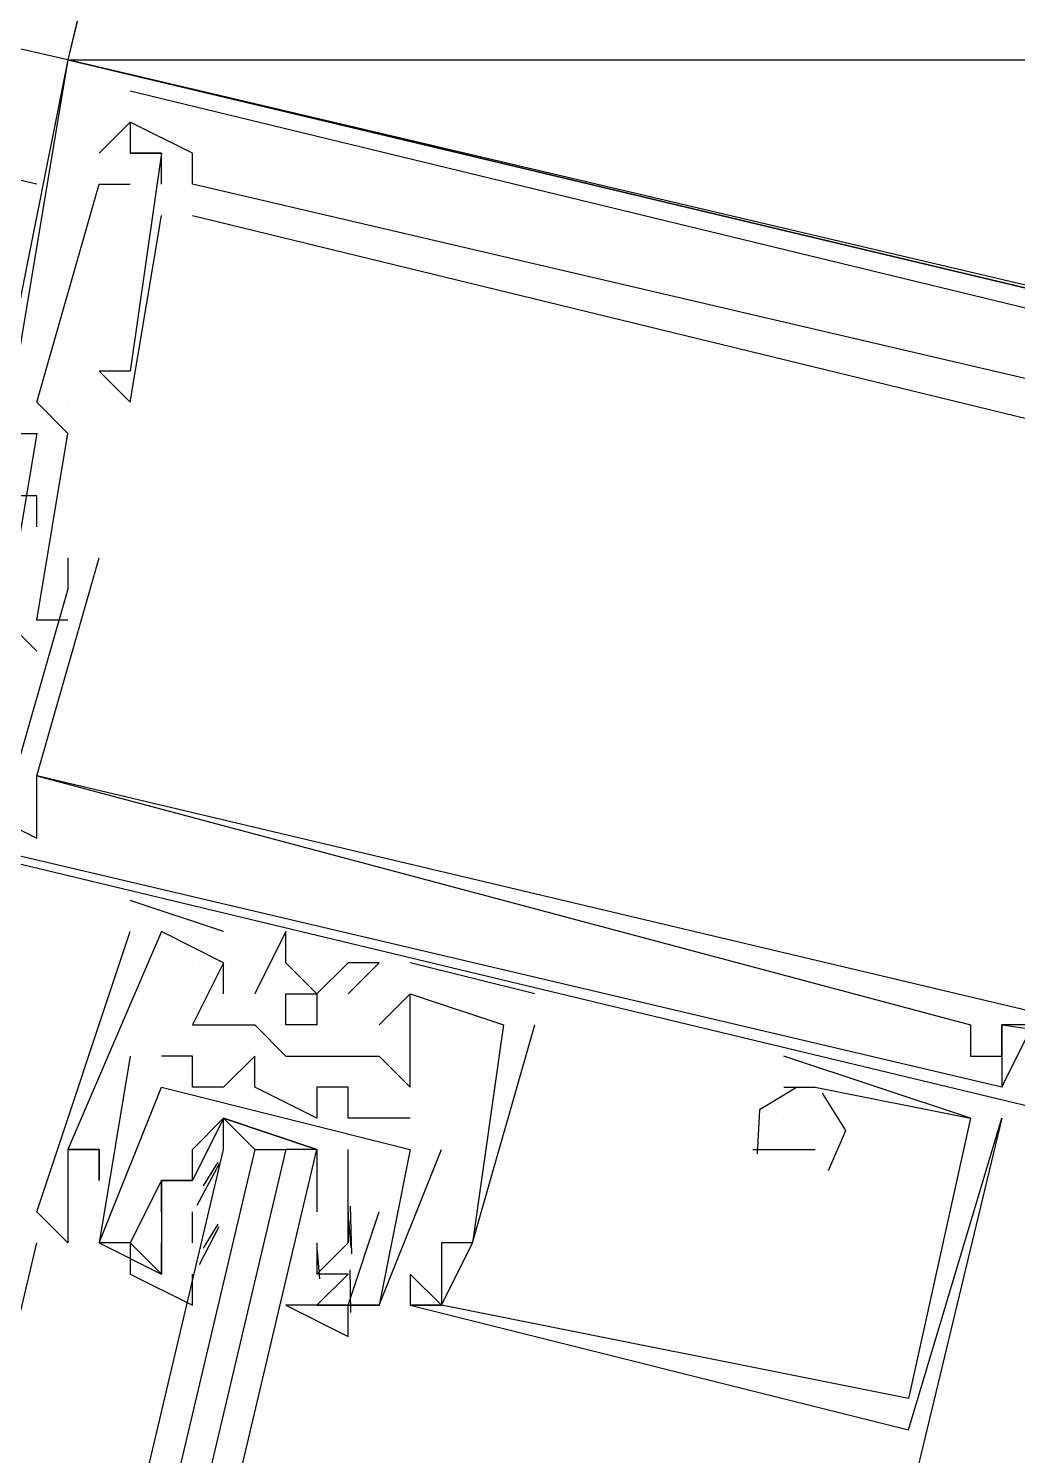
# Model space of a CAD drawing. Header units: feet. Extents: x -84 to 198, y -22 to 181.
# Drawn here: x 121.01 to 121.433, y 90.713 to 91.324 of the extents above; entities that cross this region are included whole.
import ezdxf

# ---------------------------------------------------------------- set-up
doc = ezdxf.new("R2010")
doc.units = ezdxf.units.FT
doc.layers.add('A-LINEA', color=7, linetype='CONTINUOUS')
doc.layers.add('A-MURO-CONCRETO', color=8, linetype='CONTINUOUS')

msp = doc.modelspace()

# ---------------------------------------------------------------- linework, layer by layer
at = {"layer": 'A-LINEA'}
for p, q in [((121.0267, 91.3111), (120.9067, 91.3378)), ((121.0267, 91.3111), (120.96, 90.9778)), ((121.0267, 91.3111), (121.0267, 91.3111)), ((121.0267, 91.3111), (121.0267, 91.3111)), ((121.0267, 91.3111), (121.0267, 91.3111)), ((121.0133, 91.2578), (120.84, 91.2978)), ((121.0533, 91.2978), (121.4933, 91.1911)), ((121.0533, 91.2978), (121.0533, 91.2978)), ((121.0533, 91.2978), (121.4933, 91.1911)), ((121.0533, 91.2978), (121.0533, 91.2978)), ((121.0533, 91.2978), (121.4933, 91.1911)), ((121.0533, 91.2978), (121.0533, 91.2978)), ((121.04, 91.2711), (121.0533, 91.2844)), ((121.04, 91.2711), (121.0533, 91.2844)), ((121.04, 91.2711), (121.0533, 91.2844)), ((121.0533, 91.2844), (121.0533, 91.2844)), ((121.0533, 91.2844), (121.0533, 91.2844)), ((121.0533, 91.2844), (121.0533, 91.2844)), ((121.0533, 91.2844), (121.0533, 91.2844)), ((121.0533, 91.2844), (121.0533, 91.2844)), ((121.0533, 91.2844), (121.0533, 91.2844)), ((121.04, 91.2711), (121.04, 91.2711)), ((121.04, 91.2711), (121.04, 91.2711)), ((121.04, 91.2711), (121.04, 91.2711)), ((121.0533, 91.2711), (121.0533, 91.2711)), ((121.0533, 91.2711), (121.0533, 91.2711)), ((121.0533, 91.2711), (121.0533, 91.2711)), ((121.0533, 91.2711), (121.0533, 91.2711)), ((121.0533, 91.2711), (121.0533, 91.2711)), ((121.0533, 91.2711), (121.0533, 91.2711)), ((121.0667, 91.2711), (121.0667, 91.2711)), ((121.0667, 91.2711), (121.0667, 91.2711)), ((121.0667, 91.2711), (121.0667, 91.2711)), ((121.0667, 91.2711), (121.0667, 91.2711)), ((121.0667, 91.2711), (121.0667, 91.2711)), ((121.0667, 91.2711), (121.0667, 91.2711)), ((121.08, 91.2711), (121.08, 91.2711)), ((121.08, 91.2711), (121.08, 91.2711)), ((121.08, 91.2711), (121.08, 91.2711)), ((121.04, 91.2578), (121.04, 91.2578)), ((121.04, 91.2578), (121.04, 91.2578)), ((121.04, 91.2578), (121.04, 91.2578)), ((121.0533, 91.2578), (121.0533, 91.2578)), ((121.0533, 91.2578), (121.0533, 91.2578)), ((121.0533, 91.2578), (121.0533, 91.2578)), ((121.0667, 91.2578), (121.0667, 91.2578)), ((121.0667, 91.2578), (121.0667, 91.2578)), ((121.0667, 91.2578), (121.0667, 91.2578)), ((121.08, 91.2578), (121.08, 91.2578)), ((121.08, 91.2578), (121.08, 91.2578)), ((121.08, 91.2578), (121.08, 91.2578)), ((121.0667, 91.2444), (121.0667, 91.2444)), ((121.0667, 91.2444), (121.0667, 91.2444)), ((121.0667, 91.2444), (121.0667, 91.2444)), ((121.08, 91.2444), (121.08, 91.2444)), ((121.08, 91.2444), (121.08, 91.2444)), ((121.08, 91.2444), (121.08, 91.2444)), ((121.04, 91.1778), (121.04, 91.1778)), ((121.04, 91.1778), (121.04, 91.1778)), ((121.04, 91.1778), (121.04, 91.1778)), ((121.0533, 91.1778), (121.0533, 91.1778)), ((121.0533, 91.1778), (121.0533, 91.1778)), ((121.0533, 91.1778), (121.0533, 91.1778)), ((121.0133, 91.1644), (121.0133, 91.1644)), ((121.0133, 91.1644), (121.0133, 91.1644)), ((121.0133, 91.1644), (121.0133, 91.1644)), ((121.0267, 91.1644), (121.0267, 91.1644)), ((121.0267, 91.1644), (121.0267, 91.1644)), ((121.0267, 91.1644), (121.0267, 91.1644)), ((121.0533, 91.1644), (121.0533, 91.1644)), ((121.0533, 91.1644), (121.0533, 91.1644)), ((121.0533, 91.1644), (121.0533, 91.1644)), ((121.0133, 91.1511), (121.0133, 91.1511)), ((121.0133, 91.1511), (121.0133, 91.1511)), ((121.0133, 91.1511), (121.0133, 91.1511)), ((121.0267, 91.1511), (121.0267, 91.1511)), ((121.0267, 91.1511), (121.0267, 91.1511)), ((121.0267, 91.1511), (121.0267, 91.1511)), ((121.0133, 91.1244), (121.0133, 91.1244)), ((121.0133, 91.1244), (121.0133, 91.1244)), ((121.0133, 91.1244), (121.0133, 91.1244)), ((121.0133, 91.1111), (121.0133, 91.1111)), ((121.0133, 91.1111), (121.0133, 91.1111)), ((121.0133, 91.1111), (121.0133, 91.1111)), ((121.0267, 91.0978), (121.0267, 91.0978)), ((121.0267, 91.0978), (121.0267, 91.0978)), ((121.0267, 91.0978), (121.0267, 91.0978)), ((121.04, 91.0978), (121.04, 91.0978)), ((121.04, 91.0978), (121.04, 91.0978)), ((121.04, 91.0978), (121.04, 91.0978)), ((121.0267, 91.0844), (121.0267, 91.0844)), ((121.0267, 91.0844), (121.0267, 91.0844)), ((121.0267, 91.0844), (121.0267, 91.0844)), ((121.0133, 91.0711), (121.0133, 91.0711)), ((121.0133, 91.0711), (121.0133, 91.0711)), ((121.0133, 91.0711), (121.0133, 91.0711)), ((121.0133, 91.0711), (121.0133, 91.0711)), ((121.0133, 91.0711), (121.0133, 91.0711)), ((121.0133, 91.0711), (121.0133, 91.0711)), ((121.0267, 91.0711), (121.0267, 91.0711)), ((121.0267, 91.0711), (121.0267, 91.0711)), ((121.0267, 91.0711), (121.0267, 91.0711)), ((121.0133, 91.0578), (121.0133, 91.0578)), ((121.0133, 91.0578), (121.0133, 91.0578)), ((121.0133, 91.0578), (121.0133, 91.0578)), ((121.0133, 91.0044), (121.0133, 91.0044)), ((121.0133, 91.0044), (121.0133, 91.0044)), ((121.0133, 91.0044), (121.0133, 91.0044)), ((121.0133, 91.0044), (121.0133, 91.0044)), ((121.0133, 91.0044), (121.0133, 91.0044)), ((121.0133, 91.0044), (121.0133, 91.0044)), ((120.96, 90.9778), (121.6267, 90.8178)), ((120.96, 90.9778), (121.6267, 90.8178)), ((120.96, 90.9778), (121.6267, 90.8178)), ((121.0133, 90.9778), (121.0133, 90.9778)), ((121.0133, 90.9778), (121.0133, 90.9778)), ((121.0133, 90.9778), (121.0133, 90.9778)), ((121.0933, 90.9378), (121.0533, 90.9511)), ((121.0533, 90.9511), (121.0533, 90.9511)), ((121.0933, 90.9378), (121.0533, 90.9511)), ((121.0533, 90.9511), (121.0533, 90.9511)), ((121.0933, 90.9378), (121.0533, 90.9511)), ((121.0533, 90.9511), (121.0533, 90.9511)), ((121.0533, 90.9378), (121.0533, 90.9378)), ((121.0533, 90.9378), (121.0533, 90.9378)), ((121.0533, 90.9378), (121.0533, 90.9378)), ((121.0667, 90.9378), (121.0667, 90.9378)), ((121.0667, 90.9378), (121.0667, 90.9378)), ((121.0667, 90.9378), (121.0667, 90.9378)), ((121.0933, 90.9378), (121.0933, 90.9378)), ((121.0933, 90.9378), (121.0933, 90.9378)), ((121.0933, 90.9378), (121.0933, 90.9378)), ((121.12, 90.9378), (121.12, 90.9378)), ((121.12, 90.9378), (121.12, 90.9378)), ((121.12, 90.9378), (121.12, 90.9378)), ((121.08, 90.9244), (121.08, 90.9244)), ((121.08, 90.9244), (121.08, 90.9244)), ((121.08, 90.9244), (121.08, 90.9244)), ((121.0933, 90.9244), (121.0933, 90.9244)), ((121.0933, 90.9244), (121.0933, 90.9244)), ((121.0933, 90.9244), (121.0933, 90.9244)), ((121.0933, 90.9244), (121.0933, 90.9244)), ((121.0933, 90.9244), (121.0933, 90.9244)), ((121.0933, 90.9244), (121.0933, 90.9244)), ((121.12, 90.9244), (121.12, 90.9244)), ((121.12, 90.9244), (121.12, 90.9244)), ((121.12, 90.9244), (121.12, 90.9244)), ((121.1467, 90.9244), (121.1467, 90.9244)), ((121.1467, 90.9244), (121.1467, 90.9244)), ((121.1467, 90.9244), (121.1467, 90.9244)), ((121.16, 90.9244), (121.16, 90.9244)), ((121.16, 90.9244), (121.16, 90.9244)), ((121.16, 90.9244), (121.16, 90.9244)), ((121.2267, 90.9111), (121.1733, 90.9244)), ((121.1733, 90.9244), (121.1733, 90.9244)), ((121.2267, 90.9111), (121.1733, 90.9244)), ((121.1733, 90.9244), (121.1733, 90.9244)), ((121.2267, 90.9111), (121.1733, 90.9244)), ((121.1733, 90.9244), (121.1733, 90.9244)), ((121.0933, 90.9111), (121.0933, 90.9111)), ((121.0933, 90.9111), (121.0933, 90.9111)), ((121.0933, 90.9111), (121.0933, 90.9111)), ((121.1067, 90.9111), (121.1067, 90.9111)), ((121.1067, 90.9111), (121.1067, 90.9111)), ((121.1067, 90.9111), (121.1067, 90.9111)), ((121.1333, 90.9111), (121.1333, 90.9111)), ((121.1333, 90.9111), (121.1333, 90.9111)), ((121.1333, 90.9111), (121.1333, 90.9111)), ((121.1467, 90.9111), (121.1467, 90.9111)), ((121.1467, 90.9111), (121.1467, 90.9111)), ((121.1467, 90.9111), (121.1467, 90.9111)), ((121.1733, 90.9111), (121.1733, 90.9111)), ((121.1733, 90.9111), (121.1733, 90.9111)), ((121.1733, 90.9111), (121.1733, 90.9111)), ((121.1733, 90.9111), (121.1733, 90.9111)), ((121.1733, 90.9111), (121.1733, 90.9111)), ((121.1733, 90.9111), (121.1733, 90.9111)), ((121.2267, 90.9111), (121.2267, 90.9111)), ((121.2267, 90.9111), (121.2267, 90.9111)), ((121.2267, 90.9111), (121.2267, 90.9111)), ((121.08, 90.8978), (121.08, 90.8978)), ((121.08, 90.8978), (121.08, 90.8978)), ((121.08, 90.8978), (121.08, 90.8978)), ((121.0933, 90.8978), (121.0933, 90.8978)), ((121.0933, 90.8978), (121.0933, 90.8978)), ((121.0933, 90.8978), (121.0933, 90.8978)), ((121.1067, 90.8978), (121.1067, 90.8978)), ((121.1067, 90.8978), (121.1067, 90.8978)), ((121.1067, 90.8978), (121.1067, 90.8978)), ((121.1333, 90.8978), (121.1333, 90.8978)), ((121.1333, 90.8978), (121.1333, 90.8978)), ((121.1333, 90.8978), (121.1333, 90.8978)), ((121.16, 90.8978), (121.16, 90.8978)), ((121.16, 90.8978), (121.16, 90.8978)), ((121.16, 90.8978), (121.16, 90.8978)), ((121.2133, 90.8978), (121.2133, 90.8978)), ((121.2133, 90.8978), (121.2133, 90.8978)), ((121.2133, 90.8978), (121.2133, 90.8978)), ((121.2133, 90.8978), (121.2133, 90.8978)), ((121.2133, 90.8978), (121.2133, 90.8978)), ((121.2133, 90.8978), (121.2133, 90.8978)), ((121.2267, 90.8978), (121.2267, 90.8978)), ((121.2267, 90.8978), (121.2267, 90.8978)), ((121.2267, 90.8978), (121.2267, 90.8978)), ((121.4133, 90.8978), (121.4133, 90.8978)), ((121.4133, 90.8978), (121.4133, 90.8978)), ((121.4133, 90.8978), (121.4133, 90.8978)), ((121.4267, 90.8978), (121.4267, 90.8978)), ((121.4267, 90.8978), (121.4267, 90.8978)), ((121.4267, 90.8978), (121.4267, 90.8978)), ((121.4267, 90.8978), (121.4267, 90.8978)), ((121.4267, 90.8978), (121.4267, 90.8978)), ((121.4267, 90.8978), (121.4267, 90.8978)), ((121.0533, 90.8844), (121.0533, 90.8844)), ((121.0533, 90.8844), (121.0533, 90.8844)), ((121.0667, 90.8844), (121.0667, 90.8844)), ((121.0667, 90.8844), (121.0667, 90.8844)), ((121.08, 90.8844), (121.08, 90.8844)), ((121.08, 90.8844), (121.08, 90.8844)), ((121.1067, 90.8844), (121.1067, 90.8844)), ((121.1067, 90.8844), (121.1067, 90.8844)), ((121.12, 90.8844), (121.12, 90.8844)), ((121.12, 90.8844), (121.12, 90.8844)), ((121.12, 90.8844), (121.12, 90.8844)), ((121.1333, 90.8844), (121.1333, 90.8844)), ((121.1333, 90.8844), (121.1333, 90.8844)), ((121.1333, 90.8844), (121.1333, 90.8844)), ((121.1467, 90.8844), (121.1467, 90.8844)), ((121.1467, 90.8844), (121.1467, 90.8844)), ((121.1467, 90.8844), (121.1467, 90.8844)), ((121.16, 90.8844), (121.16, 90.8844)), ((121.16, 90.8844), (121.16, 90.8844)), ((121.16, 90.8844), (121.16, 90.8844)), ((121.4133, 90.8578), (121.3333, 90.8844)), ((121.3333, 90.8844), (121.3333, 90.8844)), ((121.4133, 90.8578), (121.3333, 90.8844)), ((121.3333, 90.8844), (121.3333, 90.8844)), ((121.4133, 90.8578), (121.3333, 90.8844)), ((121.3333, 90.8844), (121.3333, 90.8844)), ((121.4133, 90.8844), (121.4133, 90.8844)), ((121.4133, 90.8844), (121.4133, 90.8844)), ((121.4133, 90.8844), (121.4133, 90.8844)), ((121.4267, 90.8844), (121.4267, 90.8844)), ((121.4267, 90.8844), (121.4267, 90.8844)), ((121.4267, 90.8844), (121.4267, 90.8844)), ((121.4267, 90.8844), (121.4267, 90.8844)), ((121.4267, 90.8844), (121.4267, 90.8844)), ((121.4267, 90.8844), (121.4267, 90.8844)), ((121.0667, 90.8711), (121.0667, 90.8711)), ((121.0667, 90.8711), (121.0667, 90.8711)), ((121.08, 90.8711), (121.08, 90.8711)), ((121.08, 90.8711), (121.08, 90.8711)), ((121.0933, 90.8711), (121.0933, 90.8711)), ((121.0933, 90.8711), (121.0933, 90.8711)), ((121.1067, 90.8711), (121.1067, 90.8711)), ((121.1067, 90.8711), (121.1067, 90.8711)), ((121.1333, 90.8711), (121.1333, 90.8711)), ((121.1333, 90.8711), (121.1333, 90.8711)), ((121.1467, 90.8711), (121.1467, 90.8711)), ((121.1467, 90.8711), (121.1467, 90.8711)), ((121.1733, 90.8711), (121.1733, 90.8711)), ((121.1733, 90.8711), (121.1733, 90.8711)), ((121.1733, 90.8711), (121.1733, 90.8711)), ((121.3333, 90.8711), (121.3333, 90.8711)), ((121.3333, 90.8711), (121.3333, 90.8711)), ((121.3333, 90.8711), (121.3333, 90.8711)), ((121.3333, 90.8711), (121.3333, 90.8711)), ((121.3333, 90.8711), (121.3333, 90.8711)), ((121.3333, 90.8711), (121.3333, 90.8711)), ((121.3333, 90.8711), (121.3333, 90.8711)), ((121.3333, 90.8711), (121.3333, 90.8711)), ((121.3333, 90.8711), (121.3333, 90.8711)), ((121.3467, 90.8711), (121.3467, 90.8711)), ((121.3467, 90.8711), (121.3467, 90.8711)), ((121.3467, 90.8711), (121.3467, 90.8711)), ((121.4267, 90.8711), (121.4267, 90.8711)), ((121.4267, 90.8711), (121.4267, 90.8711)), ((121.4267, 90.8711), (121.4267, 90.8711)), ((121.4267, 90.8711), (121.4267, 90.8711)), ((121.4267, 90.8711), (121.4267, 90.8711)), ((121.4267, 90.8711), (121.4267, 90.8711)), ((121.1333, 90.8578), (121.1333, 90.8578)), ((121.1333, 90.8578), (121.1333, 90.8578)), ((121.1467, 90.8578), (121.1467, 90.8578)), ((121.1467, 90.8578), (121.1467, 90.8578)), ((121.16, 90.8578), (121.16, 90.8578)), ((121.16, 90.8578), (121.16, 90.8578)), ((121.1733, 90.8578), (121.1733, 90.8578)), ((121.1733, 90.8578), (121.1733, 90.8578)), ((121.3333, 90.8578), (121.3333, 90.8578)), ((121.3333, 90.8578), (121.3333, 90.8578)), ((121.3333, 90.8578), (121.3333, 90.8578)), ((121.3867, 90.7244), (121.4267, 90.8578)), ((121.3867, 90.7244), (121.4267, 90.8578)), ((121.3867, 90.7244), (121.4267, 90.8578)), ((121.4133, 90.8578), (121.4133, 90.8578)), ((121.4133, 90.8578), (121.4133, 90.8578)), ((121.4133, 90.8578), (121.4133, 90.8578)), ((121.4133, 90.8578), (121.4133, 90.8578)), ((121.4133, 90.8578), (121.4133, 90.8578)), ((121.4133, 90.8578), (121.4133, 90.8578)), ((121.4267, 90.8578), (121.4267, 90.8578)), ((121.4267, 90.8578), (121.4267, 90.8578)), ((121.4267, 90.8578), (121.4267, 90.8578)), ((121.0267, 90.8444), (121.0267, 90.8444)), ((121.0267, 90.8444), (121.0267, 90.8444)), ((121.0267, 90.8444), (121.0267, 90.8444)), ((121.0267, 90.8444), (121.0267, 90.8444)), ((121.0267, 90.8444), (121.0267, 90.8444)), ((121.0267, 90.8444), (121.0267, 90.8444)), ((121.04, 90.8444), (121.04, 90.8444)), ((121.04, 90.8444), (121.04, 90.8444)), ((121.04, 90.8444), (121.04, 90.8444)), ((121.04, 90.8444), (121.04, 90.8444)), ((121.04, 90.8444), (121.04, 90.8444)), ((121.04, 90.8444), (121.04, 90.8444)), ((121.0933, 90.8444), (121.0933, 90.8444)), ((121.1067, 90.8444), (121.12, 90.8444)), ((121.1733, 90.8444), (121.1733, 90.8444)), ((121.1733, 90.8444), (121.1733, 90.8444)), ((121.1733, 90.8444), (121.1733, 90.8444)), ((121.1733, 90.8444), (121.1733, 90.8444)), ((121.1867, 90.8444), (121.1867, 90.8444)), ((121.1867, 90.8444), (121.1867, 90.8444)), ((121.32, 90.8444), (121.3333, 90.8444)), ((121.32, 90.8444), (121.32, 90.8444)), ((121.32, 90.8444), (121.3333, 90.8444)), ((121.32, 90.8444), (121.32, 90.8444)), ((121.32, 90.8444), (121.3333, 90.8444)), ((121.32, 90.8444), (121.32, 90.8444)), ((121.3333, 90.8444), (121.3467, 90.8444)), ((121.3333, 90.8444), (121.3333, 90.8444)), ((121.3333, 90.8444), (121.3467, 90.8444)), ((121.3333, 90.8444), (121.3333, 90.8444)), ((121.3333, 90.8444), (121.3467, 90.8444)), ((121.3333, 90.8444), (121.3333, 90.8444)), ((121.3467, 90.8444), (121.3467, 90.8444)), ((121.3467, 90.8444), (121.3467, 90.8444)), ((121.3467, 90.8444), (121.3467, 90.8444)), ((121.082, 90.8206), (121.0916, 90.8385)), ((121.0848, 90.8289), (121.0911, 90.839)), ((121.04, 90.8311), (121.04, 90.8311)), ((121.04, 90.8311), (121.04, 90.8311)), ((121.04, 90.8311), (121.04, 90.8311)), ((121.0667, 90.8311), (121.0667, 90.8311)), ((121.0667, 90.8311), (121.0667, 90.8311)), ((121.0667, 90.8311), (121.0667, 90.8311)), ((121.0667, 90.8311), (121.0667, 90.8311)), ((121.08, 90.8311), (121.08, 90.8311)), ((121.08, 90.8311), (121.08, 90.8311)), ((121.1333, 90.8311), (121.1333, 90.8311)), ((121.1475, 90.8201), (121.1481, 90.7997)), ((121.0133, 90.8178), (121.0133, 90.8178)), ((121.0133, 90.8178), (121.0133, 90.8178)), ((121.0133, 90.8178), (121.0133, 90.8178)), ((121.0267, 90.8178), (121.0267, 90.8178)), ((121.0267, 90.8178), (121.0267, 90.8178)), ((121.0267, 90.8178), (121.0267, 90.8178)), ((121.0667, 90.8178), (121.0667, 90.8178)), ((121.0667, 90.8178), (121.0667, 90.8178)), ((121.08, 90.8178), (121.08, 90.8178)), ((121.08, 90.8044), (121.08, 90.8178)), ((121.0848, 90.8022), (121.0911, 90.8124)), ((121.1467, 90.8178), (121.1467, 90.8044)), ((121.1467, 90.8178), (121.1467, 90.8178)), ((121.1467, 90.8178), (121.1467, 90.8044)), ((121.1467, 90.8178), (121.1467, 90.8178)), ((121.1468, 90.8143), (121.1478, 90.8024)), ((121.16, 90.8178), (121.16, 90.8178)), ((121.16, 90.8178), (121.16, 90.8178)), ((121.083, 90.7952), (121.0915, 90.8114)), ((120.6267, 89.1644), (121.0133, 90.8044)), ((121.0267, 90.8044), (121.0267, 90.8044)), ((121.0267, 90.8044), (121.0267, 90.8044)), ((121.0267, 90.8044), (121.0267, 90.8044)), ((121.04, 90.8044), (121.04, 90.8044)), ((121.04, 90.8044), (121.04, 90.8044)), ((121.04, 90.8044), (121.04, 90.8044)), ((121.04, 90.8044), (121.04, 90.8044)), ((121.0533, 90.8044), (121.0533, 90.8044)), ((121.0533, 90.8044), (121.0533, 90.8044)), ((121.0667, 90.8044), (121.0667, 90.8044)), ((121.0667, 90.8044), (121.0667, 90.8044)), ((121.08, 90.8044), (121.08, 90.8044)), ((121.08, 90.8044), (121.08, 90.8044)), ((121.1333, 90.8044), (121.1333, 90.7911)), ((121.1333, 90.8044), (121.1333, 90.8044)), ((121.1335, 90.8009), (121.1345, 90.7891)), ((121.1467, 90.8044), (121.1467, 90.8044)), ((121.1467, 90.8044), (121.1467, 90.8044)), ((121.1867, 90.8044), (121.1867, 90.8044)), ((121.1867, 90.8044), (121.1867, 90.8044)), ((121.1867, 90.8044), (121.1867, 90.8044)), ((121.2, 90.8044), (121.2, 90.8044)), ((121.2, 90.8044), (121.2, 90.8044)), ((121.2, 90.8044), (121.2, 90.8044)), ((121.2, 90.8044), (121.2, 90.8044)), ((121.2, 90.8044), (121.2, 90.8044)), ((121.2, 90.8044), (121.2, 90.8044)), ((121.0667, 90.7911), (121.0667, 90.7911)), ((121.0667, 90.7911), (121.0667, 90.7911)), ((121.1333, 90.7911), (121.1333, 90.7911)), ((121.1333, 90.7911), (121.1333, 90.7911)), ((121.1333, 90.7911), (121.1333, 90.7911)), ((121.1474, 90.7929), (121.1477, 90.7746)), ((121.1733, 90.7911), (121.1733, 90.7911)), ((121.1733, 90.7911), (121.1733, 90.7911)), ((121.1733, 90.7911), (121.1733, 90.7911)), ((121.1333, 90.7778), (121.1333, 90.7778)), ((121.1333, 90.7778), (121.1333, 90.7778)), ((121.1467, 90.7778), (121.1467, 90.7778)), ((121.1467, 90.7778), (121.1467, 90.7778)), ((121.16, 90.7778), (121.16, 90.7778)), ((121.16, 90.7778), (121.16, 90.7778)), ((121.16, 90.7778), (121.16, 90.7778)), ((121.16, 90.7778), (121.16, 90.7778)), ((121.1733, 90.7778), (121.1733, 90.7778)), ((121.1733, 90.7778), (121.1733, 90.7778)), ((121.1733, 90.7778), (121.1733, 90.7778)), ((121.1733, 90.7778), (121.1733, 90.7778)), ((121.1733, 90.7778), (121.1733, 90.7778)), ((121.1733, 90.7778), (121.1733, 90.7778)), ((121.1867, 90.7778), (121.1867, 90.7778)), ((121.1867, 90.7778), (121.1867, 90.7778)), ((121.1867, 90.7778), (121.1867, 90.7778)), ((121.1867, 90.7778), (121.1867, 90.7778)), ((121.1867, 90.7778), (121.1867, 90.7778)), ((121.1867, 90.7778), (121.1867, 90.7778)), ((121.1867, 90.7778), (121.1867, 90.7778)), ((121.1867, 90.7778), (121.1867, 90.7778)), ((121.1867, 90.7778), (121.1867, 90.7778)), ((121.3867, 90.7378), (121.3867, 90.7378)), ((121.3867, 90.7378), (121.3867, 90.7378)), ((121.3867, 90.7378), (121.3867, 90.7378)), ((121.3867, 90.7244), (121.3867, 90.7244)), ((121.3867, 90.7244), (121.3867, 90.7244)), ((121.3867, 90.7244), (121.3867, 90.7244))]:
    msp.add_line(p, q, dxfattribs=at)
for points in [[(124.44, 90.4978), (124.7867, 91.9644), (121.3733, 92.7644), (121.0267, 91.3111), (124.44, 90.4978)], [(121.7067, 91.1511), (121.0267, 91.3111), (121, 91.1511), (121.0133, 91.1511), (121, 91.0711), (121.0133, 91.0578)], [(121.7067, 91.1511), (121.0267, 91.3111), (121, 91.1511), (121.0133, 91.1511), (121, 91.0711), (121.0133, 91.0578)], [(121.7067, 91.1511), (121.0267, 91.3111), (121, 91.1511), (121.0133, 91.1511), (121, 91.0711), (121.0133, 91.0578)], [(121.5867, 91.1644), (121.5733, 91.1378), (121.48, 91.1511), (121.4933, 91.1644), (121.4933, 91.1778), (121.48, 91.1778), (121.48, 91.1644), (121.08, 91.2578), (121.08, 91.2711), (121.0533, 91.2844), (121.0533, 91.2711), (121.0667, 91.2711), (121.0533, 91.1778), (121.04, 91.1778), (121.0533, 91.1644), (121.0667, 91.2444)], [(121.5867, 91.1644), (121.5733, 91.1378), (121.48, 91.1511), (121.4933, 91.1644), (121.4933, 91.1778), (121.48, 91.1778), (121.48, 91.1644), (121.08, 91.2578), (121.08, 91.2711), (121.0533, 91.2844), (121.0533, 91.2711), (121.0667, 91.2711), (121.0533, 91.1778), (121.04, 91.1778), (121.0533, 91.1644), (121.0667, 91.2444)], [(121.5867, 91.1644), (121.5733, 91.1378), (121.48, 91.1511), (121.4933, 91.1644), (121.4933, 91.1778), (121.48, 91.1778), (121.48, 91.1644), (121.08, 91.2578), (121.08, 91.2711), (121.0533, 91.2844), (121.0533, 91.2711), (121.0667, 91.2711), (121.0533, 91.1778), (121.04, 91.1778), (121.0533, 91.1644), (121.0667, 91.2444)], [(121.0667, 91.2578), (121.0667, 91.2711), (121.0533, 91.2711)], [(121.0667, 91.2578), (121.0667, 91.2711), (121.0533, 91.2711)], [(121.0667, 91.2578), (121.0667, 91.2711), (121.0533, 91.2711)], [(121.0133, 91.1644), (121.04, 91.2578), (121.0533, 91.2578)], [(121.0133, 91.1644), (121.04, 91.2578), (121.0533, 91.2578)], [(121.0133, 91.1644), (121.04, 91.2578), (121.0533, 91.2578)], [(121.08, 91.2444), (121.5733, 91.1244), (121.5467, 91.0444), (121.5467, 91.0444)], [(121.08, 91.2444), (121.5733, 91.1244), (121.5467, 91.0444), (121.5467, 91.0444)], [(121.08, 91.2444), (121.5733, 91.1244), (121.5467, 91.0444), (121.5467, 91.0444)], [(121.0267, 91.0711), (121.0133, 91.0711), (121.0267, 91.1511), (121.0133, 91.1644)], [(121.0267, 91.0711), (121.0133, 91.0711), (121.0267, 91.1511), (121.0133, 91.1644)], [(121.0267, 91.0711), (121.0133, 91.0711), (121.0267, 91.1511), (121.0133, 91.1644)], [(121.0133, 91.1111), (121.0133, 91.1244), (120.9867, 91.1244), (120.9467, 90.9778)], [(121.0133, 91.1111), (121.0133, 91.1244), (120.9867, 91.1244), (120.9467, 90.9778)], [(121.0133, 91.1111), (121.0133, 91.1244), (120.9867, 91.1244), (120.9467, 90.9778)], [(121.0267, 91.0978), (121.0267, 91.0844), (121, 90.9911), (120.9867, 90.9911), (120.9733, 90.9778)], [(121.0267, 91.0978), (121.0267, 91.0844), (121, 90.9911), (120.9867, 90.9911), (120.9733, 90.9778)], [(121.0267, 91.0978), (121.0267, 91.0844), (121, 90.9911), (120.9867, 90.9911), (120.9733, 90.9778)], [(121.52, 90.8578), (121.52, 90.8844), (121.5333, 90.9644), (121.5467, 90.9644), (121.5333, 90.9778), (121.5333, 90.9778), (121.52, 90.8844), (121.0133, 91.0044), (121.04, 91.0978)], [(121.52, 90.8578), (121.52, 90.8844), (121.5333, 90.9644), (121.5467, 90.9644), (121.5333, 90.9778), (121.5333, 90.9778), (121.52, 90.8844), (121.0133, 91.0044), (121.04, 91.0978)], [(121.52, 90.8578), (121.52, 90.8844), (121.5333, 90.9644), (121.5467, 90.9644), (121.5333, 90.9778), (121.5333, 90.9778), (121.52, 90.8844), (121.0133, 91.0044), (121.04, 91.0978)], [(120.9867, 90.9778), (120.9867, 90.9911), (121.0133, 90.9778), (121.0133, 91.0044), (121.4133, 90.8978), (121.4133, 90.8844), (121.4267, 90.8844), (121.4267, 90.8978), (121.52, 90.8844)], [(120.9867, 90.9778), (120.9867, 90.9911), (121.0133, 90.9778), (121.0133, 91.0044), (121.4133, 90.8978), (121.4133, 90.8844), (121.4267, 90.8844), (121.4267, 90.8978), (121.52, 90.8844)], [(120.9867, 90.9778), (120.9867, 90.9911), (121.0133, 90.9778), (121.0133, 91.0044), (121.4133, 90.8978), (121.4133, 90.8844), (121.4267, 90.8844), (121.4267, 90.8978), (121.52, 90.8844)], [(121.4267, 90.8711), (121.44, 90.8978), (121.4267, 90.8978), (121.4267, 90.8844), (121.4267, 90.8711), (120.9733, 90.9778)], [(121.4267, 90.8711), (121.44, 90.8978), (121.4267, 90.8978), (121.4267, 90.8844), (121.4267, 90.8711), (120.9733, 90.9778)], [(121.4267, 90.8711), (121.44, 90.8978), (121.4267, 90.8978), (121.4267, 90.8844), (121.4267, 90.8711), (120.9733, 90.9778)], [(121.0933, 90.9244), (121.0667, 90.9378), (121.0267, 90.8444), (121.04, 90.8444), (121.04, 90.8311), (121.04, 90.8444), (121.0267, 90.8444), (121.0267, 90.8178), (121.0267, 90.8044), (121.0133, 90.8178), (121.0533, 90.9378), (121.0533, 90.9378)], [(121.0933, 90.9244), (121.0667, 90.9378), (121.0267, 90.8444), (121.04, 90.8444), (121.04, 90.8311), (121.04, 90.8444), (121.0267, 90.8444), (121.0267, 90.8178), (121.0267, 90.8044), (121.0133, 90.8178), (121.0533, 90.9378), (121.0533, 90.9378)], [(121.0933, 90.9244), (121.0667, 90.9378), (121.0267, 90.8444), (121.04, 90.8444), (121.04, 90.8311), (121.04, 90.8444), (121.0267, 90.8444), (121.0267, 90.8178), (121.0267, 90.8044), (121.0133, 90.8178), (121.0533, 90.9378), (121.0533, 90.9378)], [(121.1333, 90.9111), (121.12, 90.9244), (121.12, 90.9378), (121.1067, 90.9111), (121.1067, 90.9111)], [(121.1333, 90.9111), (121.12, 90.9244), (121.12, 90.9378), (121.1067, 90.9111), (121.1067, 90.9111)], [(121.1333, 90.9111), (121.12, 90.9244), (121.12, 90.9378), (121.1067, 90.9111), (121.1067, 90.9111)], [(121.0933, 90.9244), (121.08, 90.8978), (121.0933, 90.8978), (121.1067, 90.8978), (121.12, 90.8844), (121.1333, 90.8844), (121.1467, 90.8844), (121.16, 90.8844), (121.1733, 90.8711), (121.1733, 90.9111), (121.2133, 90.8978), (121.2, 90.8044), (121.1867, 90.8044), (121.1867, 90.7778), (121.1733, 90.7778), (121.1867, 90.7778), (121.1733, 90.7911), (121.1733, 90.7778), (121.3867, 90.7244)], [(121.0933, 90.9244), (121.08, 90.8978), (121.0933, 90.8978), (121.1067, 90.8978), (121.12, 90.8844), (121.1333, 90.8844), (121.1467, 90.8844), (121.16, 90.8844), (121.1733, 90.8711), (121.1733, 90.9111), (121.2133, 90.8978), (121.2, 90.8044), (121.1867, 90.8044), (121.1867, 90.7778), (121.1733, 90.7778), (121.1867, 90.7778), (121.1733, 90.7911), (121.1733, 90.7778), (121.3867, 90.7244)], [(121.0933, 90.9244), (121.08, 90.8978), (121.0933, 90.8978), (121.1067, 90.8978), (121.12, 90.8844), (121.1333, 90.8844), (121.1467, 90.8844), (121.16, 90.8844), (121.1733, 90.8711), (121.1733, 90.9111), (121.2133, 90.8978), (121.2, 90.8044), (121.1867, 90.8044), (121.1867, 90.7778), (121.1733, 90.7778), (121.1867, 90.7778), (121.1733, 90.7911), (121.1733, 90.7778), (121.3867, 90.7244)], [(121.0933, 90.9111), (121.0933, 90.9244), (121.0933, 90.9244)], [(121.0933, 90.9111), (121.0933, 90.9244), (121.0933, 90.9244)], [(121.0933, 90.9111), (121.0933, 90.9244), (121.0933, 90.9244)], [(121.1467, 90.9111), (121.16, 90.9244), (121.1467, 90.9244), (121.1333, 90.9111)], [(121.1467, 90.9111), (121.16, 90.9244), (121.1467, 90.9244), (121.1333, 90.9111)], [(121.1467, 90.9111), (121.16, 90.9244), (121.1467, 90.9244), (121.1333, 90.9111)], [(121.1333, 90.8978), (121.12, 90.8978), (121.12, 90.9111), (121.1333, 90.9111), (121.1333, 90.8978), (121.12, 90.8978), (121.12, 90.9111), (121.1333, 90.9111), (121.1333, 90.8978)], [(121.1333, 90.8978), (121.12, 90.8978), (121.12, 90.9111), (121.1333, 90.9111), (121.1333, 90.8978), (121.12, 90.8978), (121.12, 90.9111), (121.1333, 90.9111), (121.1333, 90.8978)], [(121.1333, 90.8978), (121.12, 90.8978), (121.12, 90.9111), (121.1333, 90.9111), (121.1333, 90.8978), (121.12, 90.8978), (121.12, 90.9111), (121.1333, 90.9111), (121.1333, 90.8978)], [(121.1733, 90.9111), (121.1733, 90.9111), (121.16, 90.8978), (121.16, 90.8978)], [(121.1733, 90.9111), (121.1733, 90.9111), (121.16, 90.8978), (121.16, 90.8978)], [(121.1733, 90.9111), (121.1733, 90.9111), (121.16, 90.8978), (121.16, 90.8978)], [(121.3333, 90.8711), (121.3467, 90.8711), (121.4133, 90.8578), (121.3867, 90.7378), (121.1867, 90.7778), (121.2, 90.8044), (121.2, 90.8044), (121.2267, 90.8978)], [(121.3333, 90.8711), (121.3467, 90.8711), (121.4133, 90.8578), (121.3867, 90.7378), (121.1867, 90.7778), (121.2, 90.8044), (121.2, 90.8044), (121.2267, 90.8978)], [(121.3333, 90.8711), (121.3467, 90.8711), (121.4133, 90.8578), (121.3867, 90.7378), (121.1867, 90.7778), (121.2, 90.8044), (121.2, 90.8044), (121.2267, 90.8978)], [(121.0533, 90.8844), (121.04, 90.8044), (121.0667, 90.7911), (121.0667, 90.8044)], [(121.0533, 90.8844), (121.04, 90.8044), (121.0667, 90.7911), (121.0667, 90.8044)], [(121.1733, 90.8578), (121.16, 90.8578), (121.1467, 90.8578), (121.1467, 90.8711), (121.1333, 90.8711), (121.1333, 90.8578), (121.1067, 90.8711), (121.1067, 90.8844), (121.0933, 90.8711), (121.08, 90.8711), (121.08, 90.8844), (121.0667, 90.8844)], [(121.1733, 90.8578), (121.16, 90.8578), (121.1467, 90.8578), (121.1467, 90.8711), (121.1333, 90.8711), (121.1333, 90.8578), (121.1067, 90.8711), (121.1067, 90.8844), (121.0933, 90.8711), (121.08, 90.8711), (121.08, 90.8844), (121.0667, 90.8844)], [(121.0667, 90.8311), (121.0533, 90.8044), (121.04, 90.8044), (121.0667, 90.8711)], [(121.0667, 90.8311), (121.0533, 90.8044), (121.04, 90.8044), (121.0667, 90.8711)], [(121.0667, 90.8711), (121.1733, 90.8444), (121.16, 90.7778), (121.1467, 90.7778), (121.16, 90.8178)], [(121.0667, 90.8711), (121.1733, 90.8444), (121.16, 90.7778), (121.1467, 90.7778), (121.16, 90.8178)], [(121.339, 90.8711), (121.3229, 90.8614), (121.3219, 90.8426)], [(121.339, 90.8711), (121.3229, 90.8614), (121.3219, 90.8426)], [(121.339, 90.8711), (121.3229, 90.8614), (121.3219, 90.8426)], [(121.3524, 90.8354), (121.3599, 90.8526), (121.3499, 90.8685)], [(121.3524, 90.8354), (121.3599, 90.8526), (121.3499, 90.8685)], [(121.3524, 90.8354), (121.3599, 90.8526), (121.3499, 90.8685)], [(121.4267, 90.8578), (121, 89.0844), (120.6133, 87.4711)], [(120.6933, 89.1511), (121.0933, 90.8444), (121.0933, 90.8578), (121.1067, 90.8444), (120.7067, 89.1511)], [(121.1333, 90.8444), (121.0933, 90.8578), (121.08, 90.8311), (121.0667, 90.8311), (121.0667, 90.8044), (121.0667, 90.7911), (121.0533, 90.8044), (121.0533, 90.7911), (121.08, 90.7778), (121.08, 90.7911)], [(121.08, 90.8311), (121.08, 90.8444), (121.0933, 90.8578), (121.1333, 90.8444), (121.1333, 90.8311), (121.1333, 90.8178)], [(120.7333, 89.1511), (121.1333, 90.8444), (121.12, 90.8444), (120.72, 89.1511)], [(121.1333, 90.7778), (121.12, 90.7778), (121.1467, 90.7644), (121.1467, 90.7778), (121.1333, 90.7778), (121.1467, 90.7911), (121.1333, 90.7911), (121.1467, 90.8044), (121.1467, 90.8178), (121.1467, 90.8444)], [(121.1333, 90.7778), (121.16, 90.7778), (121.1867, 90.8444)], [(121.1333, 90.7778), (121.16, 90.7778), (121.1867, 90.8444)], [(121.0667, 90.8178), (121.0667, 90.8311), (121.08, 90.8311)], [(121.0667, 90.8178), (121.0667, 90.8311), (121.08, 90.8311)]]:
    msp.add_lwpolyline(points, dxfattribs=at)
at = {"layer": 'A-MURO-CONCRETO'}
for points in [[(121.1867, 91.9644), (121.0267, 91.3111), (124.6267, 91.3111), (121.1867, 91.9644)], [(121.0267, 91.3111), (124.6267, 91.3111), (124.44, 90.4978), (121.0267, 91.3111), (121.0267, 91.3111)]]:
    msp.add_lwpolyline(points, dxfattribs=at)

doc.saveas('drawing.dxf')
